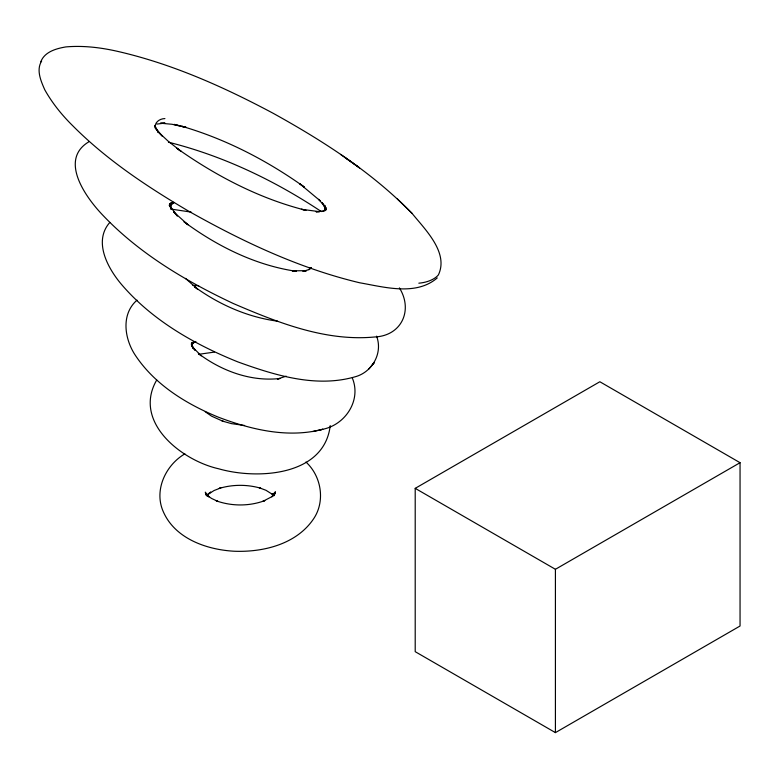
<?xml version="1.0" encoding="UTF-8"?>
<svg xmlns="http://www.w3.org/2000/svg" width="779" height="779" viewBox="0 0 779 779"><rect width="100%" height="100%" fill="white"/><g stroke="black" fill="none" stroke-linecap="round" stroke-linejoin="round"><path stroke-width="1.17" d="M330.228 425.616C324.278 476.31 256.973 479.776 218.714 468.792C181.741 460.555 132.342 422.023 156.715 380.016M191.926 344.659L192.189 342.351L191.527 346.003L193.572 341.845L191.702 344.591L195.12 341.63M274.247 495.639L275.386 491.744L273.419 495.629L275.386 492.825L271.89 496.671L262.922 501.325L264.831 500.605C249.329 506.369 231.733 506.36 216.173 500.8L218.032 501.481L211.576 498.453L206.571 494.938L208.899 496.895L205.452 493.165L207.399 495.96L205.315 492.143L206.601 495.512L206.435 493.458L206.192 495.376M170.25 206.075L171.263 202.637L170.212 206.007L171.575 204.02L169.764 205.452M171.263 202.637L170.572 207.516L169.695 203.514L171.808 209.532L169.199 205.111L177.417 216.036L173.727 211.985L187.992 224.771L184.048 221.781C217.059 246.164 255.327 265.288 296.234 271.306L292.32 270.829L306.624 270.664L302.943 271.462L309.156 269.437L311.386 267.625L308.844 269.768L310.178 267.791M41.647 61.025C35.98 70.022 40.966 81.113 44.792 89.828C52.281 103.169 61.96 115.146 72.846 125.857C106.665 159.87 147.027 186.59 188.158 210.885C242.191 241.402 299.087 268.336 359.694 282.777C384.466 287.1 416.044 296.215 437.272 277.908M40.81 61.755C44.627 51.735 56.312 48.541 65.855 46.915C82.925 45.435 100.072 47.441 116.743 51.171C171.721 63.635 223.641 86.868 273.195 113.306C323.129 140.989 371.982 172.276 412.042 213.358C424.906 229.357 448.986 252.464 438.411 274.88A25.921 14.967 0 0 1 418.829 283.186M109.839 222.405C92.584 241.909 108.563 269.748 122.829 285.971C153.424 321.084 195.159 344.669 237.907 361.923C274.695 375.196 315.807 388.039 354.766 376.89C372.128 372.469 383.122 353.15 376.578 336.158M368.681 369.168L374.407 362.42L372.274 364.932M137.016 300.149C120.492 314.512 124.591 339.79 135.867 356.091C155.352 384.992 186.337 403.989 218.013 417.038C250.955 429.599 287.85 438.509 322.798 429.278C345.438 424.721 361.553 400.27 352.332 378.049M206.523 495.736L210.671 492.075L206.825 495.113L214.069 490.527L220.847 487.878L219.201 488.414C232.658 484.363 247.294 484.334 260.79 488.238L259.173 487.722L265.98 490.293L274.237 495.502M170.494 204.887L173.766 202.316L171.088 204.361L173.707 203.192M88.738 141.866C59 159.792 85.466 196.736 101.669 213.991C138.341 253.019 185.285 280.917 233.398 303.557C277.762 322.574 325.641 341.718 374.826 336.966C401.837 335.72 413.221 309.964 399.403 287.889M184.876 453.855C165.645 465.112 153.794 490.195 163.21 511.501C174.905 538.64 206.649 549.711 234.158 551.23C263.049 552.399 296.186 544.355 313.362 519.165C325.564 501.559 321.513 476.261 305.952 462.035M195.023 341.621L193.241 342.76L195.889 341.455M415.207 488.355L599.849 381.749L740.05 462.697L740.05 626.014L555.417 732.62L415.207 651.672L415.207 488.355L555.417 569.293L740.05 462.697M286.136 376.189L277.402 379.042L280.177 378.448C251.072 381.953 221.372 370.882 198.353 353.462L201.264 355.799L192.306 346.84L194.925 350.17L191.332 344.571L193.143 348.369L191.439 343.218L191.887 346.08M198.509 354.338L214.352 352.108M312.71 431.556L322.798 429.278L319.779 429.959M164.914 118.593C159.617 118.564 153.57 122.809 155.634 128.662M156.832 124.085L165.031 123.101L160.455 123.209L171.974 124.27L186.074 127.396L181.877 126.295C225.822 139.081 267.061 160.493 304.258 187.009L299.769 183.786L320.179 200.807M316.274 211.83L323.363 210.924L326.031 209.804L322.876 211.498L325.009 209.736L326.089 207.613L325.009 210.71L324.746 205.286L325.904 209.668L322.263 202.764L324.95 206.669M316.293 211.83L319.585 211.674L301.415 209.298L305.991 210.34C259.329 198.635 215.91 175.869 176.784 148.214L181.244 151.506L168.137 141.155L157.621 131.359L162.217 136.033L155.274 127.698L158.4 132.42L154.748 125.516L155.557 128.603M192.89 285.338L198.694 285.747M170.484 209.006L191.167 212.102M244.645 425.49L231.529 423.64L222.103 421.001L223.544 421.517L211.576 416.152L205.247 411.76M277.626 321.182C247.566 317.199 218.928 304.511 194.516 286.74L197.7 289.233L185.48 278.385M168.439 142.197C223.028 155.829 274.607 180.475 321.357 211.586M186.074 127.396L174.038 124.397L178.673 125.555M340.589 154.388L359.567 167.904L344.6 157.241M273.448 494.879L271.861 493.623L273.77 495.454M412.042 213.358L397.397 198.937M320.266 200.885L318.689 199.317L325.009 206.844M274.296 494.977L274.042 493.058L274.266 494.947M555.417 569.293L555.417 732.62M274.266 494.714L271.89 496.671L274.266 494.714"/></g></svg>
